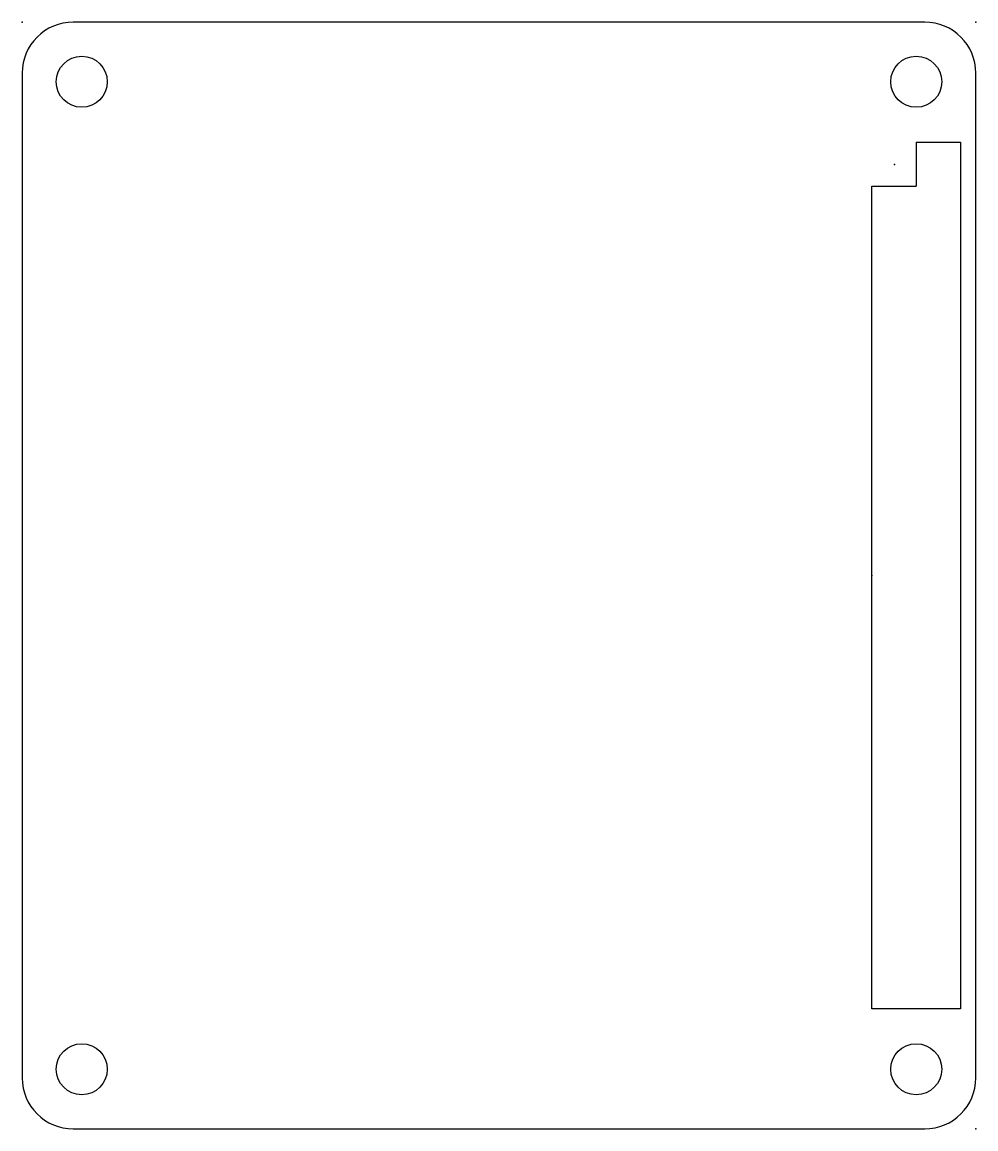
# Model space of a CAD drawing. Header units: centimetres. Extents: x -5.12 to 0.48, y -5.66 to 0.84.
import ezdxf

# ---------------------------------------------------------------- set-up
doc = ezdxf.new("R2010")
doc.units = ezdxf.units.CM
doc.header["$MEASUREMENT"] = 0
doc.layers.add('Pi-A-Mechanical-No-Constraints v3_Sketch1', color=7, linetype='Continuous')

msp = doc.modelspace()

# ---------------------------------------------------------------- linework, layer by layer
at = {"layer": 'Pi-A-Mechanical-No-Constraints v3_Sketch1'}
for p, q in [((0.177, 0.837), (-4.823, 0.837)), ((-5.123, 0.537), (-5.123, -5.363)), ((0.477, -5.363), (0.477, 0.537)), ((0.127, 0.133), (0.127, -0.127)), ((0.127, 0.133), (0.387, 0.133)), ((0.387, 0.133), (0.387, -4.959)), ((-0.133, -0.127), (0.127, -0.127)), ((-0.133, -4.959), (-0.133, -0.127)), ((0.387, -4.959), (-0.133, -4.959)), ((-4.823, -5.663), (0.177, -5.663))]:
    msp.add_line(p, q, dxfattribs=at)
for centre in [(-4.773, 0.487), (0.127, 0.487), (-4.773, -5.313), (0.127, -5.313)]:
    msp.add_circle(centre, 0.15, dxfattribs=at)
for centre, start, end in [((-4.823, 0.537), 90, 180), ((0.177, 0.537), 0, 90), ((-4.823, -5.363), 180, 270), ((0.177, -5.363), 270, 0)]:
    msp.add_arc(centre, 0.3, start, end, dxfattribs=at)
for p in [(-5.123, 0.837), (0.477, 0.837), (0, 0), (0, 0), (-0.133, -2.413), (0.477, -5.663)]:
    msp.add_point(p, dxfattribs=at)

doc.saveas('drawing.dxf')
